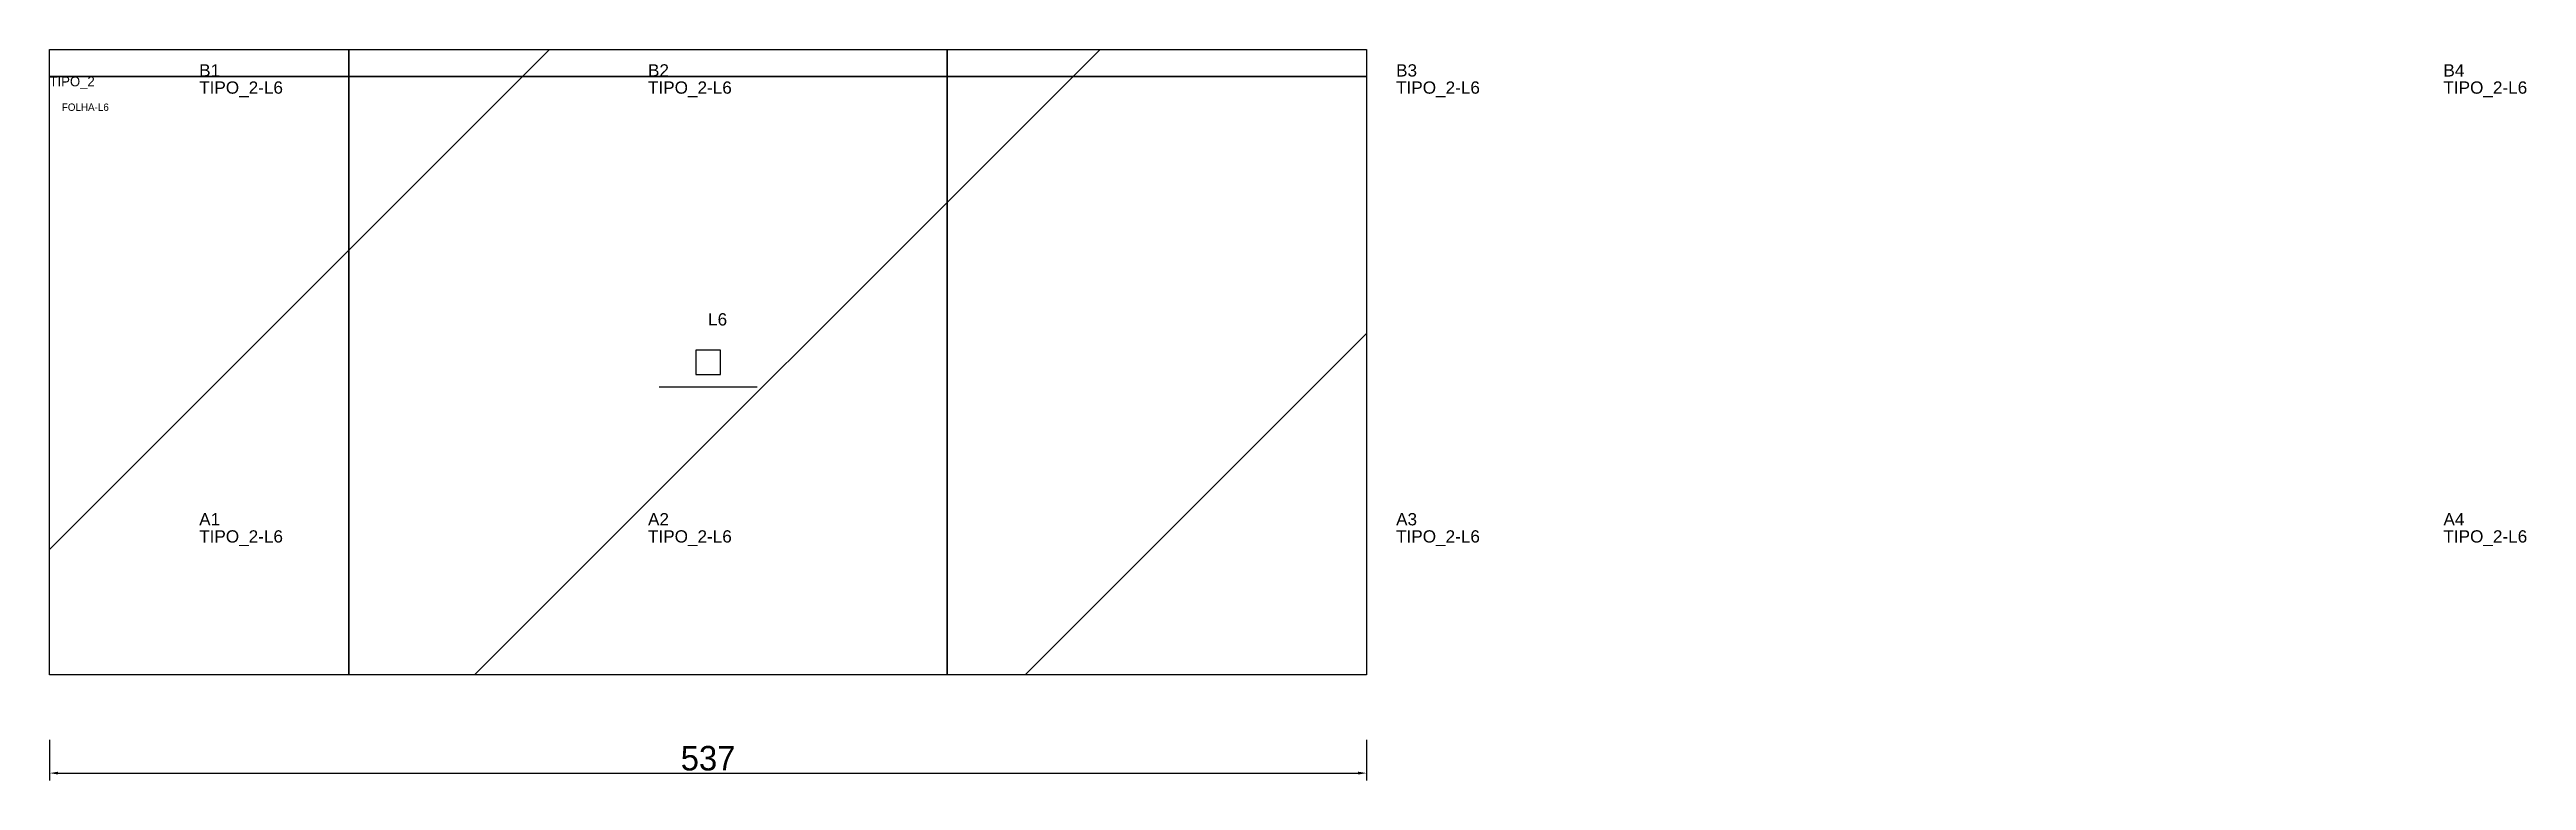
# Model space of a CAD drawing. Header units: metres. Extents: x 222 to 1232, y -97 to 202.
import ezdxf

# ---------------------------------------------------------------- set-up
doc = ezdxf.new("R2010")
doc.units = ezdxf.units.M
for name, color, linetype in [('3', 3, 'CONTINUOUS'), ('AUX00', 7, 'CONTINUOUS'), ('COTA', 241, 'CONTINUOUS'), ('FOLHA', 255, 'CONTINUOUS'), ('Hachura', 251, 'CONTINUOUS'), ('NOMENCLATURA', 7, 'CONTINUOUS'), ('Nível', 160, 'CONTINUOUS'), ('Painéis', 200, 'CONTINUOUS'), ('Pilares', 5, 'CONTINUOUS'), ('SARR_2.2x7', 40, 'CONTINUOUS')]:
    doc.layers.add(name, color=color, linetype=linetype)
doc.styles.add('ARIAL', font='Arial.ttf')
doc.styles.add('STR_STANDARD', font='arial.ttf')
doc.dimstyles.new('EZ DXF', dxfattribs={"dimtxt": 10, "dimasz": 3.5, "dimexe": 3, "dimexo": 1.5, "dimgap": 1, "dimtad": 1, "dimdec": 1, "dimdsep": 46, "dimcen": 2.5, "dimazin": 3, "dimtfac": 1, "dimtmove": 0, "dimatfit": 3})

msp = doc.modelspace()

# ---------------------------------------------------------------- hatches: boundary and pattern name
at = {"layer": 'Hachura'}
h = msp.add_hatch(dxfattribs=at)
h.set_pattern_fill('ANSI31', scale=50)
h.paths.add_polyline_path([(222.2, 201.5), (759.19, 201.5), (759.19, -53.5), (222.2, -53.5)])
h = msp.add_hatch(dxfattribs=at)
h.set_pattern_fill('ANSI31', scale=50)
h.paths.add_polyline_path([(222.2, 201.5), (759.19, 201.5), (759.19, -53.5), (222.2, -53.5)])

# ---------------------------------------------------------------- linework, layer by layer
at = {"layer": '3'}
for points in [[(344.2, -53.5), (344.2, 201.5)], [(344.2, -53.5), (344.2, 201.5)], [(588.2, -53.5), (588.2, 201.5)], [(588.2, -53.5), (588.2, 201.5)], [(222.2, 190.5), (759.19, 190.5)], [(222.2, 190.5), (759.19, 190.5)]]:
    msp.add_lwpolyline(points, close=True, dxfattribs=at)
at = {"layer": 'Painéis', "color": 200}
for p, q in [((222.2, 201.5), (759.19, 201.5)), ((222.2, -53.5), (222.2, 201.5)), ((222.2, 201.5), (759.19, 201.5)), ((222.2, -53.5), (222.2, 201.5)), ((759.19, 201.5), (759.19, -53.5)), ((759.19, 201.5), (759.19, -53.5)), ((759.19, -53.5), (222.2, -53.5)), ((759.19, -53.5), (222.2, -53.5))]:
    msp.add_line(p, q, dxfattribs=at)
at = {"layer": 'Pilares'}
msp.add_lwpolyline([(485.69, 69), (495.69, 69), (495.69, 79), (485.69, 79)], close=True, dxfattribs=at)
msp.add_lwpolyline([(485.69, 69), (495.69, 69), (495.69, 79), (485.69, 79)], close=True, dxfattribs=at)
at = {"layer": 'SARR_2.2x7'}
msp.add_line((470.69, 64), (510.69, 64), dxfattribs=at)
msp.add_line((470.69, 64), (510.69, 64), dxfattribs=at)

# ---------------------------------------------------------------- texts
at = {"layer": '3', "style": 'STR_STANDARD'}
for s, p in [('B1', (283.2, 190.5)), ('B1', (283.2, 190.5)), ('B2', (466.2, 190.5)), ('B2', (466.2, 190.5)), ('B3', (771.2, 190.5)), ('B3', (771.2, 190.5)), ('B4', (1198.2, 190.5)), ('B4', (1198.2, 190.5)), ('A1', (283.2, 7.5)), ('A1', (283.2, 7.5)), ('A2', (466.2, 7.5)), ('A2', (466.2, 7.5)), ('A3', (771.2, 7.5)), ('A3', (771.2, 7.5)), ('A4', (1198.2, 7.5)), ('A4', (1198.2, 7.5))]:
    msp.add_text(s, height=5, dxfattribs=at).set_placement(p)
at = {"layer": 'AUX00', "style": 'STR_STANDARD'}
for p in [(283.2, 183.5), (283.2, 183.5), (466.2, 183.5), (466.2, 183.5), (771.2, 183.5), (771.2, 183.5), (1198.2, 183.5), (1198.2, 183.5), (283.2, 0.5), (283.2, 0.5), (466.2, 0.5), (466.2, 0.5), (771.2, 0.5), (771.2, 0.5), (1198.2, 0.5), (1198.2, 0.5)]:
    msp.add_text('TIPO_2-L6', height=5, dxfattribs=at).set_placement(p)
at = {"layer": 'FOLHA'}
msp.add_text('FOLHA-L6', height=3, dxfattribs=at).set_placement((227.2, 176.5))
msp.add_text('FOLHA-L6', height=3, dxfattribs=at).set_placement((227.2, 176.5))
at = {"layer": 'NOMENCLATURA', "insert": (490.69, 94), "char_height": 5, "attachment_point": 1, "style": 'ARIAL'}
msp.add_mtext('L6', dxfattribs=at)
msp.add_mtext('L6', dxfattribs=at)
at = {"layer": 'Nível'}
msp.add_text('TIPO_2', height=4, dxfattribs=at).set_placement((222.2, 186.5))
msp.add_text('TIPO_2', height=4, dxfattribs=at).set_placement((222.2, 186.5))

# ---------------------------------------------------------------- dimensions: what is measured, and where the dimension line sits
at = {"layer": 'COTA'}
msp.add_linear_dim(base=(222.2, -93.5), p1=(222.2, -78.5), p2=(759.19, -78.5), dimstyle='EZ DXF', dxfattribs=at).render()
msp.add_linear_dim(base=(222.2, -93.5), p1=(222.2, -78.5), p2=(759.19, -78.5), dimstyle='EZ DXF', dxfattribs=at).render()

doc.saveas('drawing.dxf')
